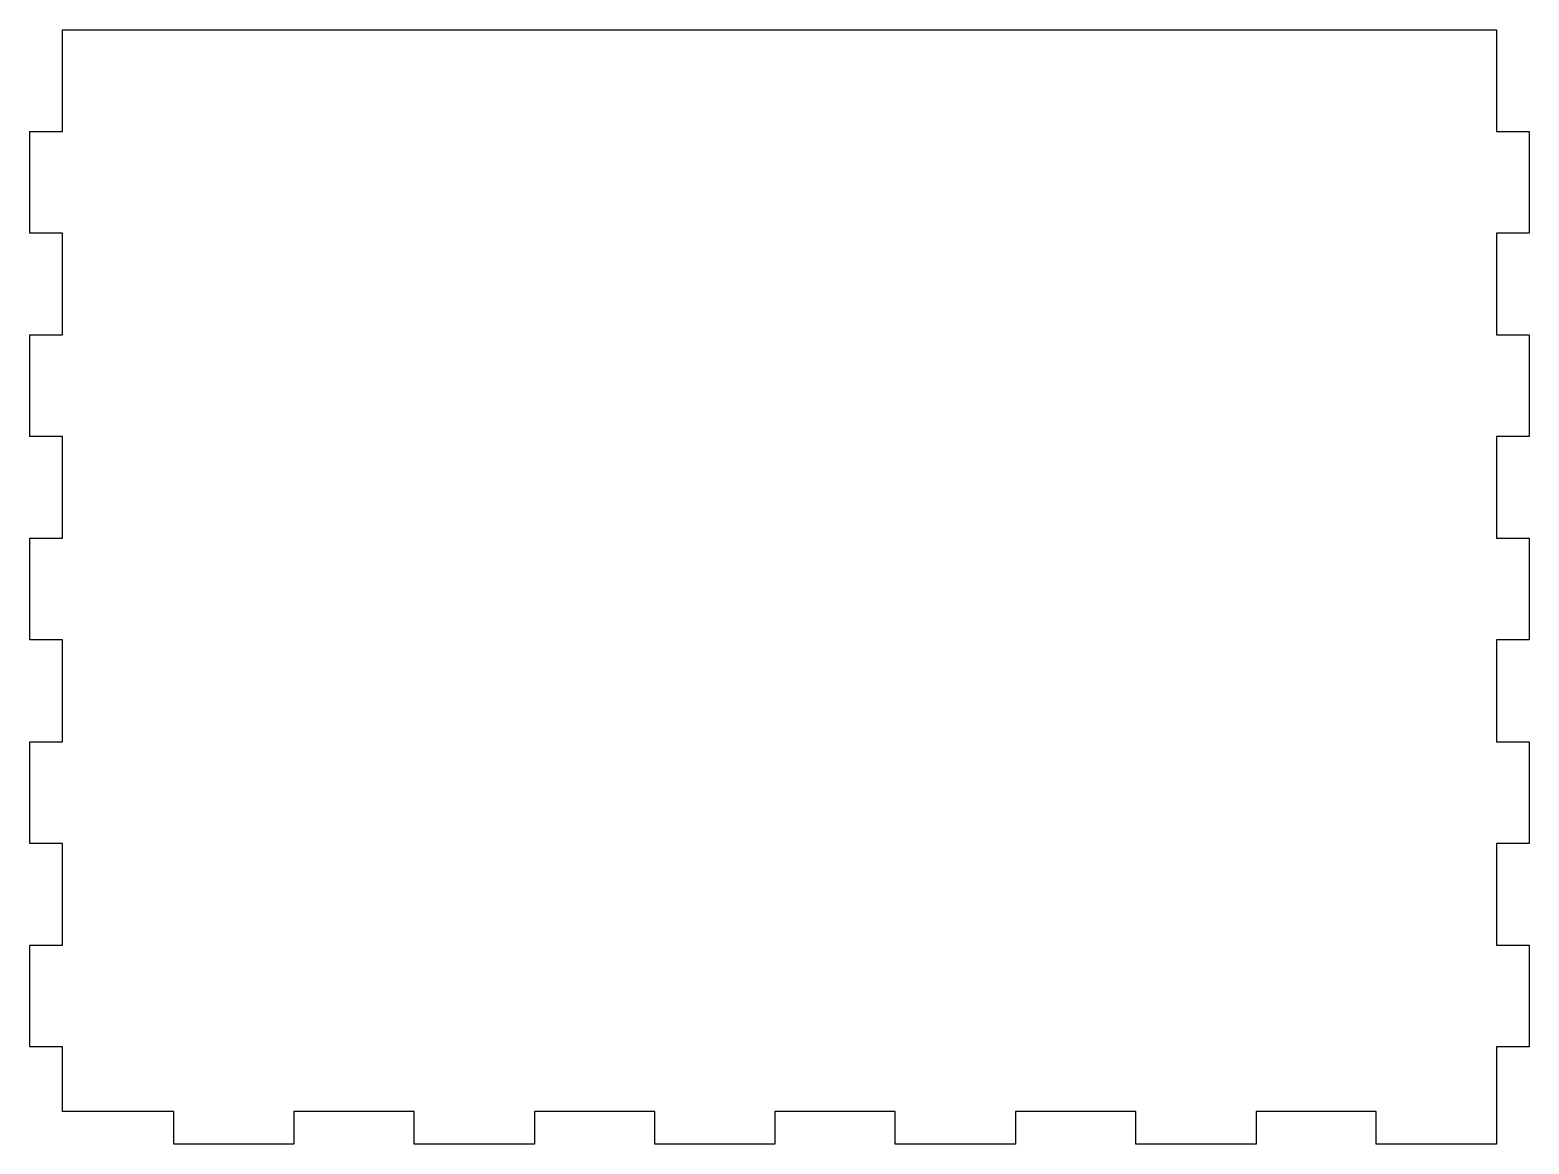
# Model space of a CAD drawing. Extents: x -38 to 238, y -2 to 204.
import ezdxf

# ---------------------------------------------------------------- set-up
doc = ezdxf.new("R2010")
doc.units = 0

msp = doc.modelspace()

# ---------------------------------------------------------------- linework, layer by layer
at = {"layer": '1', "color": 1}
for p, q in [((-32.5, 184.7), (-32.5, 203.5)), ((-32.5, 203.5), (232.5, 203.5)), ((232.5, 203.5), (232.5, 184.7)), ((-38.5, 165.9), (-38.5, 184.7)), ((-38.5, 184.7), (-32.5, 184.7)), ((232.5, 184.7), (238.5, 184.7)), ((238.5, 184.7), (238.5, 165.9)), ((-32.5, 165.9), (-38.5, 165.9)), ((-32.5, 147.1), (-32.5, 165.9)), ((238.5, 165.9), (232.5, 165.9)), ((232.5, 165.9), (232.5, 147.1)), ((-38.5, 128.3), (-38.5, 147.1)), ((-38.5, 147.1), (-32.5, 147.1)), ((232.5, 147.1), (238.5, 147.1)), ((238.5, 147.1), (238.5, 128.3)), ((-32.5, 128.3), (-38.5, 128.3)), ((-32.5, 109.5), (-32.5, 128.3)), ((238.5, 128.3), (232.5, 128.3)), ((232.5, 128.3), (232.5, 109.5)), ((-38.5, 90.7), (-38.5, 109.5)), ((-38.5, 109.5), (-32.5, 109.5)), ((232.5, 109.5), (238.5, 109.5)), ((238.5, 109.5), (238.5, 90.7)), ((-32.5, 90.7), (-38.5, 90.7)), ((-32.5, 71.9), (-32.5, 90.7)), ((238.5, 90.7), (232.5, 90.7)), ((232.5, 90.7), (232.5, 71.9)), ((-38.5, 53.1), (-38.5, 71.9)), ((-38.5, 71.9), (-32.5, 71.9)), ((232.5, 71.9), (238.5, 71.9)), ((238.5, 71.9), (238.5, 53.1)), ((-32.5, 53.1), (-38.5, 53.1)), ((-32.5, 34.3), (-32.5, 53.1)), ((238.5, 53.1), (232.5, 53.1)), ((232.5, 53.1), (232.5, 34.3)), ((-38.5, 15.5), (-38.5, 34.3)), ((-38.5, 34.3), (-32.5, 34.3)), ((232.5, 34.3), (238.5, 34.3)), ((238.5, 34.3), (238.5, 15.5)), ((-32.5, 15.5), (-38.5, 15.5)), ((-32.5, 3.5), (-32.5, 15.5)), ((238.5, 15.5), (232.5, 15.5)), ((232.5, 15.5), (232.5, -2.5)), ((-11.944, 3.5), (-32.5, 3.5)), ((-11.944, -2.5), (-11.944, 3.5)), ((32.5, 3.5), (10.278, 3.5)), ((10.278, 3.5), (10.278, -2.5)), ((32.5, -2.5), (32.5, 3.5)), ((76.944, 3.5), (54.722, 3.5)), ((54.722, 3.5), (54.722, -2.5)), ((76.944, -2.5), (76.944, 3.5)), ((121.389, 3.5), (99.167, 3.5)), ((99.167, 3.5), (99.167, -2.5)), ((121.389, -2.5), (121.389, 3.5)), ((165.833, 3.5), (143.611, 3.5)), ((143.611, 3.5), (143.611, -2.5)), ((165.833, -2.5), (165.833, 3.5)), ((210.278, 3.5), (188.056, 3.5)), ((188.056, 3.5), (188.056, -2.5)), ((210.278, -2.5), (210.278, 3.5)), ((10.278, -2.5), (-11.944, -2.5)), ((54.722, -2.5), (32.5, -2.5)), ((99.167, -2.5), (76.944, -2.5)), ((143.611, -2.5), (121.389, -2.5)), ((188.056, -2.5), (165.833, -2.5)), ((232.5, -2.5), (210.278, -2.5))]:
    msp.add_line(p, q, dxfattribs=at)
at = {"layer": '1', "color": 3}
for p, q in [((238.5, 53.1, 15), (238.5, 53.1, 15)), ((238.5, 53.1, 15), (238.5, 53.1)), ((238.5, 53.1), (238.5, 53.1, 15))]:
    msp.add_line(p, q, dxfattribs=at)
at = {"layer": '1', "color": 2}
msp.add_line((238.5, 53.1), (238.5, 53.1), dxfattribs=at)
msp.add_line((238.5, 53.1), (238.5, 53.1), dxfattribs=at)

doc.saveas('drawing.dxf')
